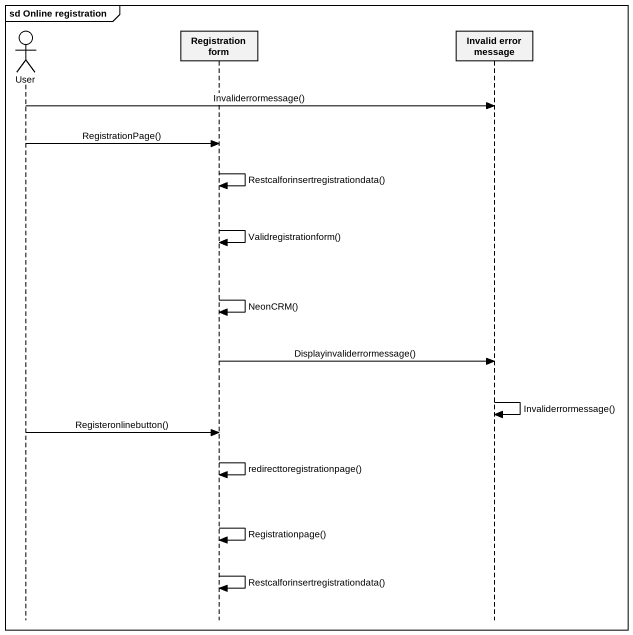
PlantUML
@startuml
mainframe sd Online registration
hide footbox
actor User
participant "Registration form" as Registration_form
participant "Invalid error message" as Invalid_error_message

User -> Invalid_error_message : Invaliderrormessage()
User -> Registration_form : RegistrationPage()
Registration_form -> Registration_form : Restcalforinsertregistrationdata()
Registration_form -> Registration_form : Validregistrationform()
Registration_form -> Registration_form : NeonCRM()
Registration_form -> Invalid_error_message : Displayinvaliderrormessage()
Invalid_error_message -> Invalid_error_message : Invaliderrormessage()
User -> Registration_form : Registeronlinebutton()
Registration_form -> Registration_form : redirecttoregistrationpage()
Registration_form -> Registration_form : Registrationpage()
Registration_form -> Registration_form : Restcalforinsertregistrationdata()
@enduml
